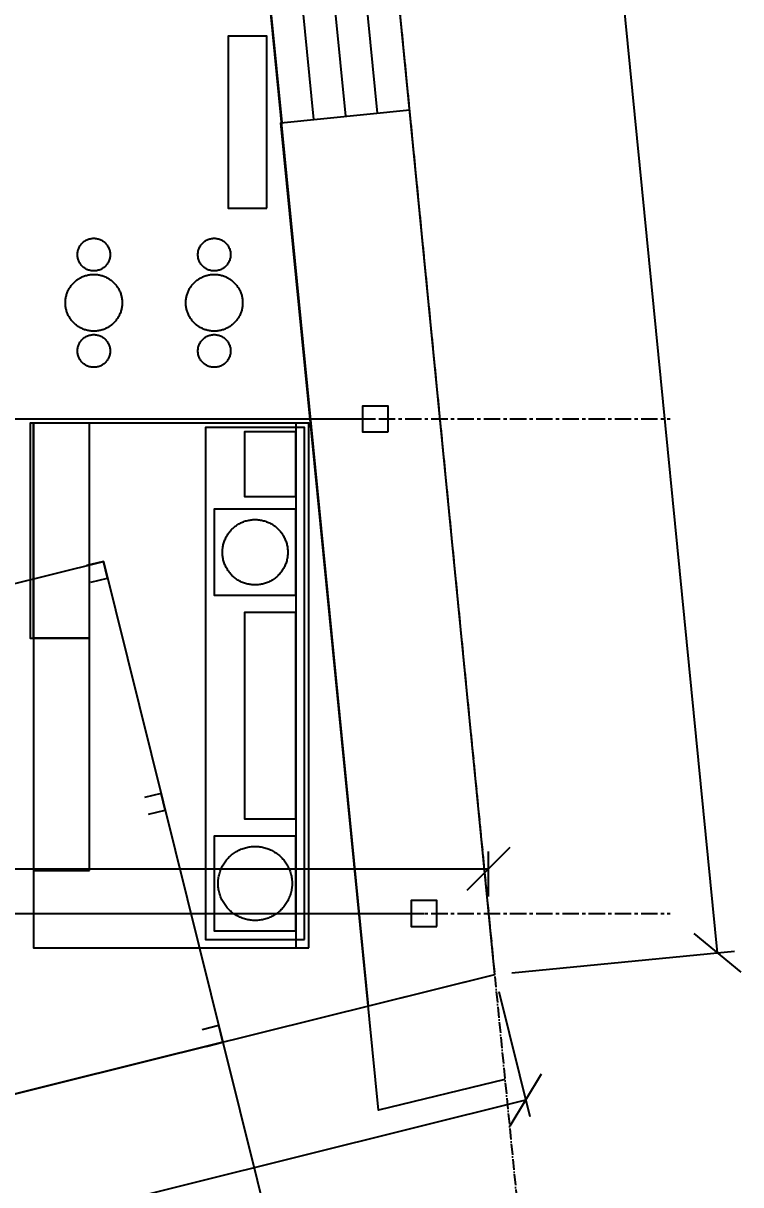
# Model space of a CAD drawing. Header units: millimetres. Extents: x -74219 to 26724, y -11313 to 45223.
# Drawn here: x 7980 to 16319, y 947 to 14450 of the extents above; entities that cross this region are included whole.
import ezdxf

# ---------------------------------------------------------------- set-up
doc = ezdxf.new("R2010")
doc.units = ezdxf.units.MM
doc.linetypes.add('CENTER', pattern=[5.08, 3.175, -0.635, 0.635, -0.635])
doc.linetypes.add('DASHDOT', pattern=[3.556, 2.54, -0.508, 0, -0.508])
for name, color, linetype in [('SMK-CONTEXT', 8, 'CONTINUOUS'), ('SMK-DIMS', 7, 'CONTINUOUS'), ('SMK-EXIST', 30, 'CONTINUOUS'), ('SMK-GRID', 8, 'CENTER'), ('SMK-LOT', 1, 'DASHDOT'), ('SMK-R3-BBQ', 30, 'Continuous'), ('SMK-R3-FURN', 7, 'Continuous'), ('SMK-R3-PLANT', 3, 'Continuous'), ('SMK-R3-ROOF', 34, 'Continuous'), ('SMK-STEPS', 30, 'CONTINUOUS'), ('SMK-ZONE', 3, 'CONTINUOUS')]:
    doc.layers.add(name, color=color, linetype=linetype)
doc.styles.add('OpenSansCondensed-Light', font='OpenSansCondensed-Light.ttf')
doc.dimstyles.new('SMK200', dxfattribs={"dimtxt": 450, "dimasz": 300, "dimexe": 200, "dimexo": 200, "dimgap": 100, "dimtad": 1, "dimdec": 0, "dimtsz": 250, "dimcen": 2.5, "dimazin": 3, "dimtfac": 1, "dimtmove": 0, "dimatfit": 3})

# ---------------------------------------------------------------- blocks, each defined once
blk = doc.blocks.new('_OBLIQUE')
at = {"color": 0, "linetype": 'BYBLOCK'}
blk.add_line((-0.5, -0.5), (0.5, 0.5), dxfattribs=at)
blk = doc.blocks.new('*D12')
for p, q in [((0, 4300), (0, 4820)), ((13389, 4300), (13389, 4820)), ((0, 4620), (5569.5, 4620)), ((7819.5, 4620), (13389, 4620))]:
    blk.add_line(p, q)
at = {"layer": 'Defpoints'}
for p in [(0, 4620), (0, 4100), (13389, 4100)]:
    blk.add_point(p, dxfattribs=at)
at = {"layer": 'SMK-DIMS', "xscale": 500, "yscale": 500}
for p in [(0, 4620), (13389, 4620)]:
    blk.add_blockref('_OBLIQUE', p, dxfattribs=at)
at = {"layer": 'SMK-DIMS', "insert": (6694.5, 4620), "char_height": 450, "attachment_point": 5, "style": 'OpenSansCondensed-Light'}
blk.add_mtext('13389', dxfattribs=at)
blk = doc.blocks.new('*D14')
for p, q in [((9855, 41985), (12443, 42240)), ((12244, 42220), (14035, 24052)), ((14255, 21813), (16046, 3644)), ((13658, 3409), (16245, 3664))]:
    blk.add_line(p, q)
at = {"layer": 'Defpoints'}
for p in [(12244, 42220), (9656, 41965), (13459, 3389)]:
    blk.add_point(p, dxfattribs=at)
at = {"layer": 'SMK-DIMS', "xscale": 500, "yscale": 500, "rotation": -84.37057896927848}
for p in [(12244, 42220), (16046, 3644)]:
    blk.add_blockref('_OBLIQUE', p, dxfattribs=at)
at = {"layer": 'SMK-DIMS', "insert": (14145, 22932), "char_height": 450, "attachment_point": 5, "rotation": 275.6294, "style": 'OpenSansCondensed-Light'}
blk.add_mtext('38763', dxfattribs=at)
blk = doc.blocks.new('*D15')
for p, q in [((13507, 3195), (13869, 1739)), ((8099, 510), (13821, 1934)), ((195, -1456), (5916, -33)), ((-119, -194), (243, -1650))]:
    blk.add_line(p, q)
at = {"layer": 'Defpoints'}
for p in [(13459, 3389), (-168, 0), (195, -1456)]:
    blk.add_point(p, dxfattribs=at)
at = {"layer": 'SMK-DIMS', "xscale": 500, "yscale": 500, "rotation": 13.967659105858573}
for p in [(13821, 1934), (195, -1456)]:
    blk.add_blockref('_OBLIQUE', p, dxfattribs=at)
at = {"layer": 'SMK-DIMS', "insert": (7008, 239), "char_height": 450, "attachment_point": 5, "rotation": 13.9677, "style": 'OpenSansCondensed-Light'}
blk.add_mtext('14041', dxfattribs=at)

msp = doc.modelspace()

# ---------------------------------------------------------------- linework, layer by layer
at = {"layer": 'SMK-CONTEXT'}
msp.add_lwpolyline([(-1343.8, -292.6), (10301.4, 2603.9), (11691.7, -2985.7), (46.5, -5882.3)], dxfattribs=at)
at = {"layer": 'SMK-EXIST'}
for points in [[(13576.5, 2170.8), (12110.4, 1814.2), (10975.2, 13293.1), (12471.5, 13441.4)], [(3088.5, 6745.4), (8911.1, 8193.6), (10301.4, 2603.9), (4478.8, 1155.7)], [(8765.2, 7951.3), (8959.3, 7999.5), (8911.1, 8193.6), (8717, 8145.4)], [(9436.3, 5253.5), (9630.4, 5301.7), (9582.1, 5495.8), (9388, 5447.6)], [(10107.3, 2555.7), (10301.4, 2603.9), (10253.1, 2798), (10059, 2749.8)]]:
    msp.add_lwpolyline(points, dxfattribs=at)
at = {"layer": 'SMK-GRID', "ltscale": 60}
for p, q in [((-14100, 9850), (15500, 9850)), ((-14100, 4100), (15500, 4100))]:
    msp.add_line(p, q, dxfattribs=at)
at = {"layer": 'SMK-LOT', "ltscale": 50}
msp.add_lwpolyline([(-74219, 45222.9), (9656.2, 41965.1), (14057.3, -2684.6), (118.1, -6151.6), (-2408.5, -1837), (-5432.8, -1692.1), (-9138.8, -3360.4)], dxfattribs=at)
at = {"layer": 'SMK-R3-BBQ'}
for points in [[(8100, 7300), (8100, 9800), (8060, 9800), (8060, 7300)], [(11300, 3700), (11300, 9800), (8100, 9800), (8100, 3700)], [(8750, 7300), (8750, 9800), (8100, 9800), (8100, 7300)], [(11250, 3800), (11250, 9750), (10100, 9750), (10100, 3800)], [(11300, 3700), (11300, 9800), (11150, 9800), (11150, 3700)], [(11150, 8950), (11150, 9700), (10550, 9700), (10550, 8950)], [(11150, 7800), (11150, 8800), (10200, 8800), (10200, 7800)], [(11055, 8300), (11054.8, 8287.6), (11054.2, 8275.1), (11053.2, 8262.8), (11051.7, 8250.4), (11049.9, 8238.1), (11047.7, 8225.9), (11045.1, 8213.7), (11042.1, 8201.6), (11038.6, 8189.7), (11034.8, 8177.9), (11030.6, 8166.1), (11026.1, 8154.6), (11021.1, 8143.2), (11015.8, 8131.9), (11010.1, 8120.9), (11004.1, 8110), (10997.7, 8099.3), (10991, 8088.9), (10983.9, 8078.7), (10976.5, 8068.7), (10968.7, 8058.9), (10960.7, 8049.4), (10952.3, 8040.2), (10943.7, 8031.3), (10934.8, 8022.7), (10925.6, 8014.3), (10916.1, 8006.3), (10906.3, 7998.5), (10896.3, 7991.1), (10886.1, 7984), (10875.7, 7977.3), (10865, 7970.9), (10854.1, 7964.9), (10843.1, 7959.2), (10831.8, 7953.9), (10820.4, 7948.9), (10808.9, 7944.4), (10797.1, 7940.2), (10785.3, 7936.4), (10773.4, 7932.9), (10761.3, 7929.9), (10749.1, 7927.3), (10736.9, 7925.1), (10724.6, 7923.3), (10712.2, 7921.8), (10699.9, 7920.8), (10687.4, 7920.2), (10675, 7920), (10662.6, 7920.2), (10650.1, 7920.8), (10637.8, 7921.8), (10625.4, 7923.3), (10613.1, 7925.1), (10600.9, 7927.3), (10588.7, 7929.9), (10576.6, 7932.9), (10564.7, 7936.4), (10552.9, 7940.2), (10541.1, 7944.4), (10529.6, 7948.9), (10518.2, 7953.9), (10506.9, 7959.2), (10495.9, 7964.9), (10485, 7970.9), (10474.3, 7977.3), (10463.9, 7984), (10453.7, 7991.1), (10443.7, 7998.5), (10433.9, 8006.3), (10424.4, 8014.3), (10415.2, 8022.7), (10406.3, 8031.3), (10397.7, 8040.2), (10389.3, 8049.4), (10381.3, 8058.9), (10373.5, 8068.7), (10366.1, 8078.7), (10359, 8088.9), (10352.3, 8099.3), (10345.9, 8110), (10339.9, 8120.9), (10334.2, 8131.9), (10328.9, 8143.2), (10323.9, 8154.6), (10319.4, 8166.1), (10315.2, 8177.9), (10311.4, 8189.7), (10307.9, 8201.6), (10304.9, 8213.7), (10302.3, 8225.9), (10300.1, 8238.1), (10298.3, 8250.4), (10296.8, 8262.8), (10295.8, 8275.1), (10295.2, 8287.6), (10295, 8300), (10295.2, 8312.4), (10295.8, 8324.9), (10296.8, 8337.2), (10298.3, 8349.6), (10300.1, 8361.9), (10302.3, 8374.1), (10304.9, 8386.3), (10307.9, 8398.4), (10311.4, 8410.3), (10315.2, 8422.1), (10319.4, 8433.9), (10323.9, 8445.4), (10328.9, 8456.8), (10334.2, 8468.1), (10339.9, 8479.1), (10345.9, 8490), (10352.3, 8500.7), (10359, 8511.1), (10366.1, 8521.3), (10373.5, 8531.3), (10381.3, 8541.1), (10389.3, 8550.6), (10397.7, 8559.8), (10406.3, 8568.7), (10415.2, 8577.3), (10424.4, 8585.7), (10433.9, 8593.7), (10443.7, 8601.5), (10453.7, 8608.9), (10463.9, 8616), (10474.3, 8622.7), (10485, 8629.1), (10495.9, 8635.1), (10506.9, 8640.8), (10518.2, 8646.1), (10529.6, 8651.1), (10541.1, 8655.6), (10552.9, 8659.8), (10564.7, 8663.6), (10576.6, 8667.1), (10588.7, 8670.1), (10600.9, 8672.7), (10613.1, 8674.9), (10625.4, 8676.7), (10637.8, 8678.2), (10650.1, 8679.2), (10662.6, 8679.8), (10675, 8680), (10687.4, 8679.8), (10699.9, 8679.2), (10712.2, 8678.2), (10724.6, 8676.7), (10736.9, 8674.9), (10749.1, 8672.7), (10761.3, 8670.1), (10773.4, 8667.1), (10785.3, 8663.6), (10797.1, 8659.8), (10808.9, 8655.6), (10820.4, 8651.1), (10831.8, 8646.1), (10843.1, 8640.8), (10854.1, 8635.1), (10865, 8629.1), (10875.7, 8622.7), (10886.1, 8616), (10896.3, 8608.9), (10906.3, 8601.5), (10916.1, 8593.7), (10925.6, 8585.7), (10934.8, 8577.3), (10943.7, 8568.7), (10952.3, 8559.8), (10960.7, 8550.6), (10968.7, 8541.1), (10976.5, 8531.3), (10983.9, 8521.3), (10991, 8511.1), (10997.7, 8500.7), (11004.1, 8490), (11010.1, 8479.1), (11015.8, 8468.1), (11021.1, 8456.8), (11026.1, 8445.4), (11030.6, 8433.9), (11034.8, 8422.1), (11038.6, 8410.3), (11042.1, 8398.4), (11045.1, 8386.3), (11047.7, 8374.1), (11049.9, 8361.9), (11051.7, 8349.6), (11053.2, 8337.2), (11054.2, 8324.9), (11054.8, 8312.4)], [(11150, 5200), (11150, 7600), (10550, 7600), (10550, 5200)], [(8750, 4600), (8750, 7300), (8100, 7300), (8100, 4600)], [(11150, 3900), (11150, 5000), (10200, 5000), (10200, 3900)], [(11105, 4450), (11104.8, 4435.9), (11104.1, 4421.9), (11102.9, 4407.9), (11101.3, 4393.9), (11099.3, 4380), (11096.7, 4366.1), (11093.8, 4352.4), (11090.3, 4338.7), (11086.5, 4325.2), (11082.2, 4311.8), (11077.4, 4298.5), (11072.3, 4285.4), (11066.7, 4272.5), (11060.7, 4259.8), (11054.2, 4247.3), (11047.4, 4235), (11040.2, 4222.9), (11032.5, 4211.1), (11024.5, 4199.5), (11016.1, 4188.2), (11007.4, 4177.2), (10998.3, 4166.5), (10988.8, 4156.1), (10979.1, 4145.9), (10968.9, 4136.2), (10958.5, 4126.7), (10947.8, 4117.6), (10936.8, 4108.9), (10925.5, 4100.5), (10913.9, 4092.5), (10902.1, 4084.8), (10890, 4077.6), (10877.7, 4070.8), (10865.2, 4064.3), (10852.5, 4058.3), (10839.6, 4052.7), (10826.5, 4047.6), (10813.2, 4042.8), (10799.8, 4038.5), (10786.3, 4034.7), (10772.6, 4031.2), (10758.9, 4028.3), (10745, 4025.7), (10731.1, 4023.7), (10717.1, 4022.1), (10703.1, 4020.9), (10689.1, 4020.2), (10675, 4020), (10660.9, 4020.2), (10646.9, 4020.9), (10632.9, 4022.1), (10618.9, 4023.7), (10605, 4025.7), (10591.1, 4028.3), (10577.4, 4031.2), (10563.7, 4034.7), (10550.2, 4038.5), (10536.8, 4042.8), (10523.5, 4047.6), (10510.4, 4052.7), (10497.5, 4058.3), (10484.8, 4064.3), (10472.3, 4070.8), (10460, 4077.6), (10447.9, 4084.8), (10436.1, 4092.5), (10424.5, 4100.5), (10413.2, 4108.9), (10402.2, 4117.6), (10391.5, 4126.7), (10381.1, 4136.2), (10370.9, 4145.9), (10361.2, 4156.1), (10351.7, 4166.5), (10342.6, 4177.2), (10333.9, 4188.2), (10325.5, 4199.5), (10317.5, 4211.1), (10309.8, 4222.9), (10302.6, 4235), (10295.8, 4247.3), (10289.3, 4259.8), (10283.3, 4272.5), (10277.7, 4285.4), (10272.6, 4298.5), (10267.8, 4311.8), (10263.5, 4325.2), (10259.7, 4338.7), (10256.2, 4352.4), (10253.3, 4366.1), (10250.7, 4380), (10248.7, 4393.9), (10247.1, 4407.9), (10245.9, 4421.9), (10245.2, 4435.9), (10245, 4450), (10245.2, 4464.1), (10245.9, 4478.1), (10247.1, 4492.1), (10248.7, 4506.1), (10250.7, 4520), (10253.3, 4533.9), (10256.2, 4547.6), (10259.7, 4561.3), (10263.5, 4574.8), (10267.8, 4588.2), (10272.6, 4601.5), (10277.7, 4614.6), (10283.3, 4627.5), (10289.3, 4640.2), (10295.8, 4652.7), (10302.6, 4665), (10309.8, 4677.1), (10317.5, 4688.9), (10325.5, 4700.5), (10333.9, 4711.8), (10342.6, 4722.8), (10351.7, 4733.5), (10361.2, 4743.9), (10370.9, 4754.1), (10381.1, 4763.8), (10391.5, 4773.3), (10402.2, 4782.4), (10413.2, 4791.1), (10424.5, 4799.5), (10436.1, 4807.5), (10447.9, 4815.2), (10460, 4822.4), (10472.3, 4829.2), (10484.8, 4835.7), (10497.5, 4841.7), (10510.4, 4847.3), (10523.5, 4852.4), (10536.8, 4857.2), (10550.2, 4861.5), (10563.7, 4865.3), (10577.4, 4868.8), (10591.1, 4871.7), (10605, 4874.3), (10618.9, 4876.3), (10632.9, 4877.9), (10646.9, 4879.1), (10660.9, 4879.8), (10675, 4880), (10689.1, 4879.8), (10703.1, 4879.1), (10717.1, 4877.9), (10731.1, 4876.3), (10745, 4874.3), (10758.9, 4871.7), (10772.6, 4868.8), (10786.3, 4865.3), (10799.8, 4861.5), (10813.2, 4857.2), (10826.5, 4852.4), (10839.6, 4847.3), (10852.5, 4841.7), (10865.2, 4835.7), (10877.7, 4829.2), (10890, 4822.4), (10902.1, 4815.2), (10913.9, 4807.5), (10925.5, 4799.5), (10936.8, 4791.1), (10947.8, 4782.4), (10958.5, 4773.3), (10968.9, 4763.8), (10979.1, 4754.1), (10988.8, 4743.9), (10998.3, 4733.5), (11007.4, 4722.8), (11016.1, 4711.8), (11024.5, 4700.5), (11032.5, 4688.9), (11040.2, 4677.1), (11047.4, 4665), (11054.2, 4652.7), (11060.7, 4640.2), (11066.7, 4627.5), (11072.3, 4614.6), (11077.4, 4601.5), (11082.2, 4588.2), (11086.5, 4574.8), (11090.3, 4561.3), (11093.8, 4547.6), (11096.7, 4533.9), (11099.3, 4520), (11101.3, 4506.1), (11102.9, 4492.1), (11104.1, 4478.1), (11104.8, 4464.1)]]:
    msp.add_lwpolyline(points, close=True, dxfattribs=at)
at = {"layer": 'SMK-R3-FURN'}
for points in [[(10813.1, 12300), (10813.1, 14300), (10363.1, 14300), (10363.1, 12300)], [(8990, 11760), (8989.7, 11749.3), (8988.8, 11738.7), (8987.3, 11728.2), (8985.2, 11717.7), (8982.6, 11707.4), (8979.3, 11697.2), (8975.5, 11687.3), (8971.2, 11677.6), (8966.3, 11668.1), (8960.9, 11658.9), (8955, 11650.1), (8948.5, 11641.5), (8941.7, 11633.4), (8934.4, 11625.6), (8926.6, 11618.3), (8918.5, 11611.5), (8909.9, 11605), (8901.1, 11599.1), (8891.9, 11593.7), (8882.4, 11588.8), (8872.7, 11584.5), (8862.8, 11580.7), (8852.6, 11577.4), (8842.3, 11574.8), (8831.8, 11572.7), (8821.3, 11571.2), (8810.7, 11570.3), (8800, 11570), (8789.3, 11570.3), (8778.7, 11571.2), (8768.2, 11572.7), (8757.7, 11574.8), (8747.4, 11577.4), (8737.2, 11580.7), (8727.3, 11584.5), (8717.6, 11588.8), (8708.1, 11593.7), (8698.9, 11599.1), (8690.1, 11605), (8681.5, 11611.5), (8673.4, 11618.3), (8665.6, 11625.6), (8658.3, 11633.4), (8651.5, 11641.5), (8645, 11650.1), (8639.1, 11658.9), (8633.7, 11668.1), (8628.8, 11677.6), (8624.5, 11687.3), (8620.7, 11697.2), (8617.4, 11707.4), (8614.8, 11717.7), (8612.7, 11728.2), (8611.2, 11738.7), (8610.3, 11749.3), (8610, 11760), (8610.3, 11770.7), (8611.2, 11781.3), (8612.7, 11791.8), (8614.8, 11802.3), (8617.4, 11812.6), (8620.7, 11822.8), (8624.5, 11832.7), (8628.8, 11842.4), (8633.7, 11851.9), (8639.1, 11861.1), (8645, 11869.9), (8651.5, 11878.5), (8658.3, 11886.6), (8665.6, 11894.4), (8673.4, 11901.7), (8681.5, 11908.5), (8690.1, 11915), (8698.9, 11920.9), (8708.1, 11926.3), (8717.6, 11931.2), (8727.3, 11935.5), (8737.2, 11939.3), (8747.4, 11942.6), (8757.7, 11945.2), (8768.2, 11947.3), (8778.7, 11948.8), (8789.3, 11949.7), (8800, 11950), (8810.7, 11949.7), (8821.3, 11948.8), (8831.8, 11947.3), (8842.3, 11945.2), (8852.6, 11942.6), (8862.8, 11939.3), (8872.7, 11935.5), (8882.4, 11931.2), (8891.9, 11926.3), (8901.1, 11920.9), (8909.9, 11915), (8918.5, 11908.5), (8926.6, 11901.7), (8934.4, 11894.4), (8941.7, 11886.6), (8948.5, 11878.5), (8955, 11869.9), (8960.9, 11861.1), (8966.3, 11851.9), (8971.2, 11842.4), (8975.5, 11832.7), (8979.3, 11822.8), (8982.6, 11812.6), (8985.2, 11802.3), (8987.3, 11791.8), (8988.8, 11781.3), (8989.7, 11770.7)], [(10390, 11760), (10389.7, 11749.3), (10388.8, 11738.7), (10387.3, 11728.2), (10385.2, 11717.7), (10382.6, 11707.4), (10379.3, 11697.2), (10375.5, 11687.3), (10371.2, 11677.6), (10366.3, 11668.1), (10360.9, 11658.9), (10355, 11650.1), (10348.5, 11641.5), (10341.7, 11633.4), (10334.4, 11625.6), (10326.6, 11618.3), (10318.5, 11611.5), (10309.9, 11605), (10301.1, 11599.1), (10291.9, 11593.7), (10282.4, 11588.8), (10272.7, 11584.5), (10262.8, 11580.7), (10252.6, 11577.4), (10242.3, 11574.8), (10231.8, 11572.7), (10221.3, 11571.2), (10210.7, 11570.3), (10200, 11570), (10189.3, 11570.3), (10178.7, 11571.2), (10168.2, 11572.7), (10157.7, 11574.8), (10147.4, 11577.4), (10137.2, 11580.7), (10127.3, 11584.5), (10117.6, 11588.8), (10108.1, 11593.7), (10098.9, 11599.1), (10090.1, 11605), (10081.5, 11611.5), (10073.4, 11618.3), (10065.6, 11625.6), (10058.3, 11633.4), (10051.5, 11641.5), (10045, 11650.1), (10039.1, 11658.9), (10033.7, 11668.1), (10028.8, 11677.6), (10024.5, 11687.3), (10020.7, 11697.2), (10017.4, 11707.4), (10014.8, 11717.7), (10012.7, 11728.2), (10011.2, 11738.7), (10010.3, 11749.3), (10010, 11760), (10010.3, 11770.7), (10011.2, 11781.3), (10012.7, 11791.8), (10014.8, 11802.3), (10017.4, 11812.6), (10020.7, 11822.8), (10024.5, 11832.7), (10028.8, 11842.4), (10033.7, 11851.9), (10039.1, 11861.1), (10045, 11869.9), (10051.5, 11878.5), (10058.3, 11886.6), (10065.6, 11894.4), (10073.4, 11901.7), (10081.5, 11908.5), (10090.1, 11915), (10098.9, 11920.9), (10108.1, 11926.3), (10117.6, 11931.2), (10127.3, 11935.5), (10137.2, 11939.3), (10147.4, 11942.6), (10157.7, 11945.2), (10168.2, 11947.3), (10178.7, 11948.8), (10189.3, 11949.7), (10200, 11950), (10210.7, 11949.7), (10221.3, 11948.8), (10231.8, 11947.3), (10242.3, 11945.2), (10252.6, 11942.6), (10262.8, 11939.3), (10272.7, 11935.5), (10282.4, 11931.2), (10291.9, 11926.3), (10301.1, 11920.9), (10309.9, 11915), (10318.5, 11908.5), (10326.6, 11901.7), (10334.4, 11894.4), (10341.7, 11886.6), (10348.5, 11878.5), (10355, 11869.9), (10360.9, 11861.1), (10366.3, 11851.9), (10371.2, 11842.4), (10375.5, 11832.7), (10379.3, 11822.8), (10382.6, 11812.6), (10385.2, 11802.3), (10387.3, 11791.8), (10388.8, 11781.3), (10389.7, 11770.7)], [(9130, 11200), (9129.8, 11189.2), (9129.3, 11178.4), (9128.4, 11167.7), (9127.2, 11156.9), (9125.6, 11146.2), (9123.7, 11135.6), (9121.4, 11125.1), (9118.8, 11114.6), (9115.8, 11104.2), (9112.5, 11093.9), (9108.8, 11083.8), (9104.9, 11073.7), (9100.6, 11063.8), (9096, 11054), (9091, 11044.4), (9085.8, 11035), (9080.2, 11025.7), (9074.4, 11016.7), (9068.2, 11007.8), (9061.8, 10999.1), (9055.1, 10990.7), (9048.1, 10982.4), (9040.9, 10974.4), (9033.3, 10966.7), (9025.6, 10959.1), (9017.6, 10951.9), (9009.3, 10944.9), (9000.9, 10938.2), (8992.2, 10931.8), (8983.3, 10925.6), (8974.3, 10919.8), (8965, 10914.2), (8955.6, 10909), (8946, 10904), (8936.2, 10899.4), (8926.3, 10895.1), (8916.2, 10891.2), (8906.1, 10887.5), (8895.8, 10884.2), (8885.4, 10881.2), (8874.9, 10878.6), (8864.4, 10876.3), (8853.8, 10874.4), (8843.1, 10872.8), (8832.3, 10871.6), (8821.6, 10870.7), (8810.8, 10870.2), (8800, 10870), (8789.2, 10870.2), (8778.4, 10870.7), (8767.7, 10871.6), (8756.9, 10872.8), (8746.2, 10874.4), (8735.6, 10876.3), (8725.1, 10878.6), (8714.6, 10881.2), (8704.2, 10884.2), (8693.9, 10887.5), (8683.8, 10891.2), (8673.7, 10895.1), (8663.8, 10899.4), (8654, 10904), (8644.4, 10909), (8635, 10914.2), (8625.7, 10919.8), (8616.7, 10925.6), (8607.8, 10931.8), (8599.1, 10938.2), (8590.7, 10944.9), (8582.4, 10951.9), (8574.4, 10959.1), (8566.7, 10966.7), (8559.1, 10974.4), (8551.9, 10982.4), (8544.9, 10990.7), (8538.2, 10999.1), (8531.8, 11007.8), (8525.6, 11016.7), (8519.8, 11025.7), (8514.2, 11035), (8509, 11044.4), (8504, 11054), (8499.4, 11063.8), (8495.1, 11073.7), (8491.2, 11083.8), (8487.5, 11093.9), (8484.2, 11104.2), (8481.2, 11114.6), (8478.6, 11125.1), (8476.3, 11135.6), (8474.4, 11146.2), (8472.8, 11156.9), (8471.6, 11167.7), (8470.7, 11178.4), (8470.2, 11189.2), (8470, 11200), (8470.2, 11210.8), (8470.7, 11221.6), (8471.6, 11232.3), (8472.8, 11243.1), (8474.4, 11253.8), (8476.3, 11264.4), (8478.6, 11274.9), (8481.2, 11285.4), (8484.2, 11295.8), (8487.5, 11306.1), (8491.2, 11316.2), (8495.1, 11326.3), (8499.4, 11336.2), (8504, 11346), (8509, 11355.6), (8514.2, 11365), (8519.8, 11374.3), (8525.6, 11383.3), (8531.8, 11392.2), (8538.2, 11400.9), (8544.9, 11409.3), (8551.9, 11417.6), (8559.1, 11425.6), (8566.7, 11433.3), (8574.4, 11440.9), (8582.4, 11448.1), (8590.7, 11455.1), (8599.1, 11461.8), (8607.8, 11468.2), (8616.7, 11474.4), (8625.7, 11480.2), (8635, 11485.8), (8644.4, 11491), (8654, 11496), (8663.8, 11500.6), (8673.7, 11504.9), (8683.8, 11508.8), (8693.9, 11512.5), (8704.2, 11515.8), (8714.6, 11518.8), (8725.1, 11521.4), (8735.6, 11523.7), (8746.2, 11525.6), (8756.9, 11527.2), (8767.7, 11528.4), (8778.4, 11529.3), (8789.2, 11529.8), (8800, 11530), (8810.8, 11529.8), (8821.6, 11529.3), (8832.3, 11528.4), (8843.1, 11527.2), (8853.8, 11525.6), (8864.4, 11523.7), (8874.9, 11521.4), (8885.4, 11518.8), (8895.8, 11515.8), (8906.1, 11512.5), (8916.2, 11508.8), (8926.3, 11504.9), (8936.2, 11500.6), (8946, 11496), (8955.6, 11491), (8965, 11485.8), (8974.3, 11480.2), (8983.3, 11474.4), (8992.2, 11468.2), (9000.9, 11461.8), (9009.3, 11455.1), (9017.6, 11448.1), (9025.6, 11440.9), (9033.3, 11433.3), (9040.9, 11425.6), (9048.1, 11417.6), (9055.1, 11409.3), (9061.8, 11400.9), (9068.2, 11392.2), (9074.4, 11383.3), (9080.2, 11374.3), (9085.8, 11365), (9091, 11355.6), (9096, 11346), (9100.6, 11336.2), (9104.9, 11326.3), (9108.8, 11316.2), (9112.5, 11306.1), (9115.8, 11295.8), (9118.8, 11285.4), (9121.4, 11274.9), (9123.7, 11264.4), (9125.6, 11253.8), (9127.2, 11243.1), (9128.4, 11232.3), (9129.3, 11221.6), (9129.8, 11210.8)], [(10530, 11200), (10529.8, 11189.2), (10529.3, 11178.4), (10528.4, 11167.7), (10527.2, 11156.9), (10525.6, 11146.2), (10523.7, 11135.6), (10521.4, 11125.1), (10518.8, 11114.6), (10515.8, 11104.2), (10512.5, 11093.9), (10508.8, 11083.8), (10504.9, 11073.7), (10500.6, 11063.8), (10496, 11054), (10491, 11044.4), (10485.8, 11035), (10480.2, 11025.7), (10474.4, 11016.7), (10468.2, 11007.8), (10461.8, 10999.1), (10455.1, 10990.7), (10448.1, 10982.4), (10440.9, 10974.4), (10433.3, 10966.7), (10425.6, 10959.1), (10417.6, 10951.9), (10409.3, 10944.9), (10400.9, 10938.2), (10392.2, 10931.8), (10383.3, 10925.6), (10374.3, 10919.8), (10365, 10914.2), (10355.6, 10909), (10346, 10904), (10336.2, 10899.4), (10326.3, 10895.1), (10316.2, 10891.2), (10306.1, 10887.5), (10295.8, 10884.2), (10285.4, 10881.2), (10274.9, 10878.6), (10264.4, 10876.3), (10253.8, 10874.4), (10243.1, 10872.8), (10232.3, 10871.6), (10221.6, 10870.7), (10210.8, 10870.2), (10200, 10870), (10189.2, 10870.2), (10178.4, 10870.7), (10167.7, 10871.6), (10156.9, 10872.8), (10146.2, 10874.4), (10135.6, 10876.3), (10125.1, 10878.6), (10114.6, 10881.2), (10104.2, 10884.2), (10093.9, 10887.5), (10083.8, 10891.2), (10073.7, 10895.1), (10063.8, 10899.4), (10054, 10904), (10044.4, 10909), (10035, 10914.2), (10025.7, 10919.8), (10016.7, 10925.6), (10007.8, 10931.8), (9999.1, 10938.2), (9990.7, 10944.9), (9982.4, 10951.9), (9974.4, 10959.1), (9966.7, 10966.7), (9959.1, 10974.4), (9951.9, 10982.4), (9944.9, 10990.7), (9938.2, 10999.1), (9931.8, 11007.8), (9925.6, 11016.7), (9919.8, 11025.7), (9914.2, 11035), (9909, 11044.4), (9904, 11054), (9899.4, 11063.8), (9895.1, 11073.7), (9891.2, 11083.8), (9887.5, 11093.9), (9884.2, 11104.2), (9881.2, 11114.6), (9878.6, 11125.1), (9876.3, 11135.6), (9874.4, 11146.2), (9872.8, 11156.9), (9871.6, 11167.7), (9870.7, 11178.4), (9870.2, 11189.2), (9870, 11200), (9870.2, 11210.8), (9870.7, 11221.6), (9871.6, 11232.3), (9872.8, 11243.1), (9874.4, 11253.8), (9876.3, 11264.4), (9878.6, 11274.9), (9881.2, 11285.4), (9884.2, 11295.8), (9887.5, 11306.1), (9891.2, 11316.2), (9895.1, 11326.3), (9899.4, 11336.2), (9904, 11346), (9909, 11355.6), (9914.2, 11365), (9919.8, 11374.3), (9925.6, 11383.3), (9931.8, 11392.2), (9938.2, 11400.9), (9944.9, 11409.3), (9951.9, 11417.6), (9959.1, 11425.6), (9966.7, 11433.3), (9974.4, 11440.9), (9982.4, 11448.1), (9990.7, 11455.1), (9999.1, 11461.8), (10007.8, 11468.2), (10016.7, 11474.4), (10025.7, 11480.2), (10035, 11485.8), (10044.4, 11491), (10054, 11496), (10063.8, 11500.6), (10073.7, 11504.9), (10083.8, 11508.8), (10093.9, 11512.5), (10104.2, 11515.8), (10114.6, 11518.8), (10125.1, 11521.4), (10135.6, 11523.7), (10146.2, 11525.6), (10156.9, 11527.2), (10167.7, 11528.4), (10178.4, 11529.3), (10189.2, 11529.8), (10200, 11530), (10210.8, 11529.8), (10221.6, 11529.3), (10232.3, 11528.4), (10243.1, 11527.2), (10253.8, 11525.6), (10264.4, 11523.7), (10274.9, 11521.4), (10285.4, 11518.8), (10295.8, 11515.8), (10306.1, 11512.5), (10316.2, 11508.8), (10326.3, 11504.9), (10336.2, 11500.6), (10346, 11496), (10355.6, 11491), (10365, 11485.8), (10374.3, 11480.2), (10383.3, 11474.4), (10392.2, 11468.2), (10400.9, 11461.8), (10409.3, 11455.1), (10417.6, 11448.1), (10425.6, 11440.9), (10433.3, 11433.3), (10440.9, 11425.6), (10448.1, 11417.6), (10455.1, 11409.3), (10461.8, 11400.9), (10468.2, 11392.2), (10474.4, 11383.3), (10480.2, 11374.3), (10485.8, 11365), (10491, 11355.6), (10496, 11346), (10500.6, 11336.2), (10504.9, 11326.3), (10508.8, 11316.2), (10512.5, 11306.1), (10515.8, 11295.8), (10518.8, 11285.4), (10521.4, 11274.9), (10523.7, 11264.4), (10525.6, 11253.8), (10527.2, 11243.1), (10528.4, 11232.3), (10529.3, 11221.6), (10529.8, 11210.8)], [(8990, 10640), (8989.7, 10629.3), (8988.8, 10618.7), (8987.3, 10608.2), (8985.2, 10597.7), (8982.6, 10587.4), (8979.3, 10577.2), (8975.5, 10567.3), (8971.2, 10557.6), (8966.3, 10548.1), (8960.9, 10538.9), (8955, 10530.1), (8948.5, 10521.5), (8941.7, 10513.4), (8934.4, 10505.6), (8926.6, 10498.3), (8918.5, 10491.5), (8909.9, 10485), (8901.1, 10479.1), (8891.9, 10473.7), (8882.4, 10468.8), (8872.7, 10464.5), (8862.8, 10460.7), (8852.6, 10457.4), (8842.3, 10454.8), (8831.8, 10452.7), (8821.3, 10451.2), (8810.7, 10450.3), (8800, 10450), (8789.3, 10450.3), (8778.7, 10451.2), (8768.2, 10452.7), (8757.7, 10454.8), (8747.4, 10457.4), (8737.2, 10460.7), (8727.3, 10464.5), (8717.6, 10468.8), (8708.1, 10473.7), (8698.9, 10479.1), (8690.1, 10485), (8681.5, 10491.5), (8673.4, 10498.3), (8665.6, 10505.6), (8658.3, 10513.4), (8651.5, 10521.5), (8645, 10530.1), (8639.1, 10538.9), (8633.7, 10548.1), (8628.8, 10557.6), (8624.5, 10567.3), (8620.7, 10577.2), (8617.4, 10587.4), (8614.8, 10597.7), (8612.7, 10608.2), (8611.2, 10618.7), (8610.3, 10629.3), (8610, 10640), (8610.3, 10650.7), (8611.2, 10661.3), (8612.7, 10671.8), (8614.8, 10682.3), (8617.4, 10692.6), (8620.7, 10702.8), (8624.5, 10712.7), (8628.8, 10722.4), (8633.7, 10731.9), (8639.1, 10741.1), (8645, 10749.9), (8651.5, 10758.5), (8658.3, 10766.6), (8665.6, 10774.4), (8673.4, 10781.7), (8681.5, 10788.5), (8690.1, 10795), (8698.9, 10800.9), (8708.1, 10806.3), (8717.6, 10811.2), (8727.3, 10815.5), (8737.2, 10819.3), (8747.4, 10822.6), (8757.7, 10825.2), (8768.2, 10827.3), (8778.7, 10828.8), (8789.3, 10829.7), (8800, 10830), (8810.7, 10829.7), (8821.3, 10828.8), (8831.8, 10827.3), (8842.3, 10825.2), (8852.6, 10822.6), (8862.8, 10819.3), (8872.7, 10815.5), (8882.4, 10811.2), (8891.9, 10806.3), (8901.1, 10800.9), (8909.9, 10795), (8918.5, 10788.5), (8926.6, 10781.7), (8934.4, 10774.4), (8941.7, 10766.6), (8948.5, 10758.5), (8955, 10749.9), (8960.9, 10741.1), (8966.3, 10731.9), (8971.2, 10722.4), (8975.5, 10712.7), (8979.3, 10702.8), (8982.6, 10692.6), (8985.2, 10682.3), (8987.3, 10671.8), (8988.8, 10661.3), (8989.7, 10650.7)], [(10390, 10640), (10389.7, 10629.3), (10388.8, 10618.7), (10387.3, 10608.2), (10385.2, 10597.7), (10382.6, 10587.4), (10379.3, 10577.2), (10375.5, 10567.3), (10371.2, 10557.6), (10366.3, 10548.1), (10360.9, 10538.9), (10355, 10530.1), (10348.5, 10521.5), (10341.7, 10513.4), (10334.4, 10505.6), (10326.6, 10498.3), (10318.5, 10491.5), (10309.9, 10485), (10301.1, 10479.1), (10291.9, 10473.7), (10282.4, 10468.8), (10272.7, 10464.5), (10262.8, 10460.7), (10252.6, 10457.4), (10242.3, 10454.8), (10231.8, 10452.7), (10221.3, 10451.2), (10210.7, 10450.3), (10200, 10450), (10189.3, 10450.3), (10178.7, 10451.2), (10168.2, 10452.7), (10157.7, 10454.8), (10147.4, 10457.4), (10137.2, 10460.7), (10127.3, 10464.5), (10117.6, 10468.8), (10108.1, 10473.7), (10098.9, 10479.1), (10090.1, 10485), (10081.5, 10491.5), (10073.4, 10498.3), (10065.6, 10505.6), (10058.3, 10513.4), (10051.5, 10521.5), (10045, 10530.1), (10039.1, 10538.9), (10033.7, 10548.1), (10028.8, 10557.6), (10024.5, 10567.3), (10020.7, 10577.2), (10017.4, 10587.4), (10014.8, 10597.7), (10012.7, 10608.2), (10011.2, 10618.7), (10010.3, 10629.3), (10010, 10640), (10010.3, 10650.7), (10011.2, 10661.3), (10012.7, 10671.8), (10014.8, 10682.3), (10017.4, 10692.6), (10020.7, 10702.8), (10024.5, 10712.7), (10028.8, 10722.4), (10033.7, 10731.9), (10039.1, 10741.1), (10045, 10749.9), (10051.5, 10758.5), (10058.3, 10766.6), (10065.6, 10774.4), (10073.4, 10781.7), (10081.5, 10788.5), (10090.1, 10795), (10098.9, 10800.9), (10108.1, 10806.3), (10117.6, 10811.2), (10127.3, 10815.5), (10137.2, 10819.3), (10147.4, 10822.6), (10157.7, 10825.2), (10168.2, 10827.3), (10178.7, 10828.8), (10189.3, 10829.7), (10200, 10830), (10210.7, 10829.7), (10221.3, 10828.8), (10231.8, 10827.3), (10242.3, 10825.2), (10252.6, 10822.6), (10262.8, 10819.3), (10272.7, 10815.5), (10282.4, 10811.2), (10291.9, 10806.3), (10301.1, 10800.9), (10309.9, 10795), (10318.5, 10788.5), (10326.6, 10781.7), (10334.4, 10774.4), (10341.7, 10766.6), (10348.5, 10758.5), (10355, 10749.9), (10360.9, 10741.1), (10366.3, 10731.9), (10371.2, 10722.4), (10375.5, 10712.7), (10379.3, 10702.8), (10382.6, 10692.6), (10385.2, 10682.3), (10387.3, 10671.8), (10388.8, 10661.3), (10389.7, 10650.7)]]:
    msp.add_lwpolyline(points, close=True, dxfattribs=at)
at = {"layer": 'SMK-R3-PLANT'}
msp.add_lwpolyline([(13458.6, 3389.2), (11994.5, 3025), (10759.9, 15550), (12259.9, 15550)], close=True, dxfattribs=at)
at = {"layer": 'SMK-R3-ROOF'}
for p, q in [((0, 9850), (12071.8, 9850)), ((0, 4100), (12638.5, 4100))]:
    msp.add_line(p, q, dxfattribs=at)
for points in [[(12221.8, 9700), (12221.8, 10000), (11921.8, 10000), (11921.8, 9700)], [(12788.5, 3950), (12788.5, 4250), (12488.5, 4250), (12488.5, 3950)]]:
    msp.add_lwpolyline(points, close=True, dxfattribs=at)
at = {"layer": 'SMK-STEPS'}
for points in [[(11357.9, 13331.3), (10872.2, 18250.8)], [(11727.6, 13367.8), (11242, 18287.3)], [(12097.4, 13404.3), (11611.7, 18323.8)], [(10988.1, 13294.8), (10502.4, 18214.2)]]:
    msp.add_lwpolyline(points, dxfattribs=at)
at = {"layer": 'SMK-ZONE'}
msp.add_lwpolyline([(0, 42340.2), (9656.2, 41965.1), (13458.6, 3389.2), (-167.5, 0), (-7250, 0), (-7250, 4100), (0, 4100)], close=True, dxfattribs=at)

# ---------------------------------------------------------------- dimensions: what is measured, and where the dimension line sits
at = {"layer": 'SMK-DIMS'}
for base, p1, angle, picture, middle in [((12243.7, 42220.1), (9656.2, 41965.1), 275.62942, '*D14', (14144.9, 22932.2)), ((194.6, -1455.6), (-167.5, 0), 13.96766, '*D15', (7007.6, 239))]:
    dim = msp.add_linear_dim(base=base, p1=p1, p2=(13458.6, 3389.2), angle=angle, dimstyle='SMK200', dxfattribs=at)
    dim.commit()
    dim.dimension.update_dxf_attribs({"geometry": picture, "text_midpoint": middle})
dim = msp.add_linear_dim(base=(0, 4620), p1=(0, 4100), p2=(13389, 4100), dimstyle='SMK200', dxfattribs=at)
dim.commit()
dim.dimension.update_dxf_attribs({"geometry": '*D12', "text_midpoint": (6694.5, 4620)})

doc.saveas('drawing.dxf')
